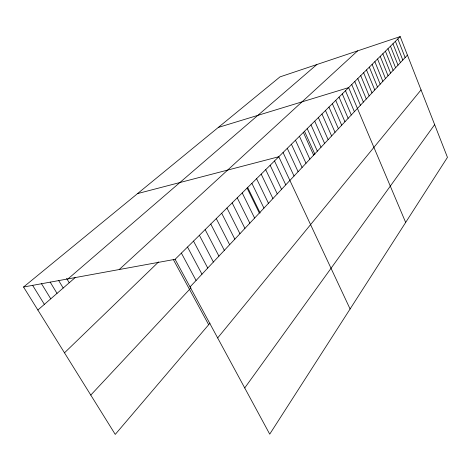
<?xml version="1.0" encoding="UTF-8"?>
<svg xmlns="http://www.w3.org/2000/svg" width="471" height="471" viewBox="0 0 471 471"><rect width="100%" height="100%" fill="white"/><g stroke="black" fill="none" stroke-linecap="round" stroke-linejoin="round"><path stroke-width="0.71" d="M244.72 387.951L434.645 124.644M217.661 337.948L421.045 89.896M210.007 323.135L115.248 434.403L23.55 287.022L279.968 76.897L400.185 36.597L447.45 157.361L269.724 434.15L175.106 259.321L23.55 287.022M90.779 395.075L190.949 287.911M190.043 286.916L407.433 55.119M175.106 259.321L400.185 36.597M64.492 352.82L158.592 261.917M119.216 269.536L357.636 50.862M37.863 310.024L75.177 277.607M68.018 278.891L316.865 64.527M218.267 127.453L348.628 87.618L405.666 222.436M137.573 193.581L278.779 156.737L350.094 308.988M32.552 285.226L44.368 304.372M41.36 283.483L50.756 298.82M50.173 282.1L57.026 293.374M58.681 280.551L63.185 288.022M66.641 278.438L69.231 282.765M173.251 259.397L208.665 324.713M181.382 253.115L196.066 280.486M187.517 247.045L201.965 274.199M193.516 241.105L207.735 268.046M199.392 235.294L213.387 262.023M205.144 229.601L218.915 256.124M210.773 224.031L224.331 250.348M216.283 218.579L229.636 244.69M221.682 213.233L234.835 239.15M226.969 207.999L239.933 233.716M232.156 202.871L244.926 228.394M237.237 197.844L249.818 223.177M242.218 192.916L254.617 218.061M247.54 187.246L260.127 212.963M247.098 188.082L259.327 213.039M251.885 183.349L263.943 208.117M256.583 178.697L268.47 203.289M261.193 174.14L272.915 198.55M265.709 169.666L277.278 193.899M270.148 165.274L281.558 189.336M274.505 160.964L285.762 184.85M283.065 152.492L294.028 176.036M287.275 148.324L298.096 171.703M291.408 144.238L302.088 167.446M295.47 140.223L306.009 163.266M299.456 136.278L309.859 159.157M304.502 131.244L314.922 154.341M303.371 132.398L313.645 155.124M307.216 128.595L317.36 151.156M310.995 124.85L321.016 147.258M314.716 121.177L324.613 143.431M318.367 117.562L328.14 139.663M321.958 114.011L331.613 135.96M325.485 110.514L335.028 132.322M328.958 107.082L338.39 128.736M332.367 103.702L341.693 125.215M335.729 100.382L344.943 121.748M339.032 97.114L348.14 118.339M342.282 93.894L351.289 114.983M345.478 90.732L354.386 111.68M351.725 84.55L360.433 105.233M354.775 81.536L363.388 102.083M357.777 78.563L366.297 98.981M360.733 75.637L369.164 95.925M363.641 72.758L371.984 92.917M366.509 69.92L374.763 89.955M369.335 67.123L377.501 87.035M372.114 64.374L380.197 84.162M374.857 61.66L382.858 81.324M377.559 58.987L385.472 78.533M382.841 53.759L390.6 73.07M380.221 56.355L388.057 75.784M385.425 51.204L393.108 70.397M387.974 48.684L395.581 67.759M390.483 46.199L398.019 65.157M395.404 41.33L402.793 60.07M392.961 43.744L400.421 62.596M397.812 38.946L405.131 57.574"/></g></svg>
